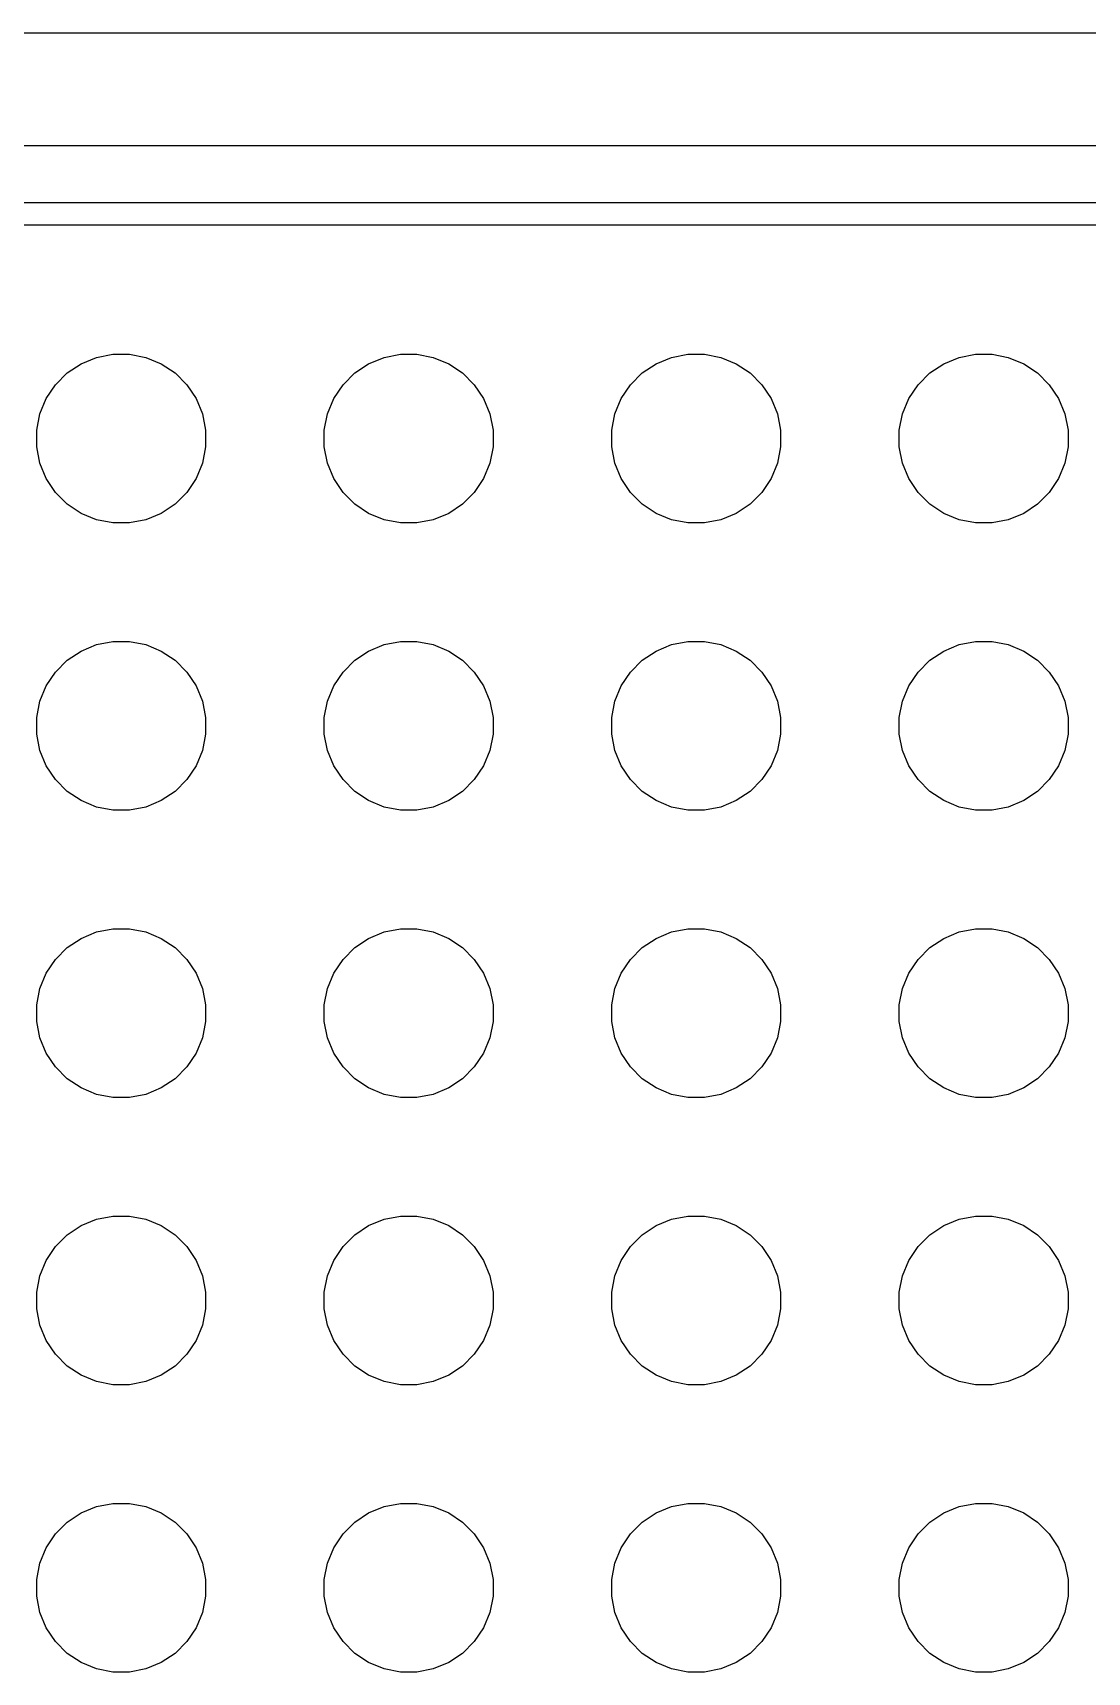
# Model space of a CAD drawing. Header units: millimetres. Extents: x 69 to 174, y -162 to -92.
# Drawn here: x 124.26 to 133.58, y -106.52 to -92.03 of the extents above; entities that cross this region are included whole.
import ezdxf

# ---------------------------------------------------------------- set-up
doc = ezdxf.new("R2010")
doc.units = ezdxf.units.MM
doc.layers.add('Back', color=153, linetype='CONTINUOUS', true_color=0x4d7fc4)

msp = doc.modelspace()

# ---------------------------------------------------------------- linework, layer by layer
at = {"layer": 'Back', "linetype": 'CONTINUOUS'}
for p, q in [((70.235092, -92.0289), (172.534908, -92.0289)), ((148.333331, -93.0295), (84.374361, -93.0295)), ((84.033773, -93.53), (148.42, -93.53)), ((148.378578, -93.73), (84.033773, -93.73)), ((124.688452, -94.954468), (124.824286, -94.898204)), ((124.824286, -94.898204), (124.968487, -94.86952)), ((124.968487, -94.86952), (125.115513, -94.86952)), ((125.115513, -94.86952), (125.259714, -94.898204)), ((125.259714, -94.898204), (125.395548, -94.954468)), ((127.228452, -94.954468), (127.364286, -94.898204)), ((127.364286, -94.898204), (127.508487, -94.86952)), ((127.508487, -94.86952), (127.655513, -94.86952)), ((127.655513, -94.86952), (127.799714, -94.898204)), ((127.799714, -94.898204), (127.935548, -94.954468)), ((129.768452, -94.954468), (129.904286, -94.898204)), ((129.904286, -94.898204), (130.048487, -94.86952)), ((130.048487, -94.86952), (130.195513, -94.86952)), ((130.195513, -94.86952), (130.339714, -94.898204)), ((130.339714, -94.898204), (130.475548, -94.954468)), ((132.308452, -94.954468), (132.444286, -94.898204)), ((132.444286, -94.898204), (132.588487, -94.86952)), ((132.588487, -94.86952), (132.735513, -94.86952)), ((132.735513, -94.86952), (132.879714, -94.898204)), ((132.879714, -94.898204), (133.015548, -94.954468)), ((124.462242, -95.140114), (124.566205, -95.036151)), ((124.566205, -95.036151), (124.688452, -94.954468)), ((125.395548, -94.954468), (125.517795, -95.036151)), ((125.517795, -95.036151), (125.621758, -95.140114)), ((127.002242, -95.140114), (127.106205, -95.036151)), ((127.106205, -95.036151), (127.228452, -94.954468)), ((127.935548, -94.954468), (128.057795, -95.036151)), ((128.057795, -95.036151), (128.161758, -95.140114)), ((129.542242, -95.140114), (129.646205, -95.036151)), ((129.646205, -95.036151), (129.768452, -94.954468)), ((130.475548, -94.954468), (130.597795, -95.036151)), ((130.597795, -95.036151), (130.701758, -95.140114)), ((132.082242, -95.140114), (132.186205, -95.036151)), ((132.186205, -95.036151), (132.308452, -94.954468)), ((133.015548, -94.954468), (133.137795, -95.036151)), ((133.137795, -95.036151), (133.241758, -95.140114)), ((124.380559, -95.262361), (124.462242, -95.140114)), ((125.621758, -95.140114), (125.703441, -95.262361)), ((126.920559, -95.262361), (127.002242, -95.140114)), ((128.161758, -95.140114), (128.243441, -95.262361)), ((129.460559, -95.262361), (129.542242, -95.140114)), ((130.701758, -95.140114), (130.783441, -95.262361)), ((132.000559, -95.262361), (132.082242, -95.140114)), ((133.241758, -95.140114), (133.323441, -95.262361)), ((124.324295, -95.398195), (124.380559, -95.262361)), ((125.703441, -95.262361), (125.759705, -95.398195)), ((126.864295, -95.398195), (126.920559, -95.262361)), ((128.243441, -95.262361), (128.299705, -95.398195)), ((129.404295, -95.398195), (129.460559, -95.262361)), ((130.783441, -95.262361), (130.839705, -95.398195)), ((131.944295, -95.398195), (132.000559, -95.262361)), ((133.323441, -95.262361), (133.379705, -95.398195)), ((124.295611, -95.542396), (124.324295, -95.398195)), ((125.759705, -95.398195), (125.788389, -95.542396)), ((126.835611, -95.542396), (126.864295, -95.398195)), ((128.299705, -95.398195), (128.328389, -95.542396)), ((129.375611, -95.542396), (129.404295, -95.398195)), ((130.839705, -95.398195), (130.868389, -95.542396)), ((131.915611, -95.542396), (131.944295, -95.398195)), ((133.379705, -95.398195), (133.408389, -95.542396)), ((124.295611, -95.689422), (124.295611, -95.542396)), ((125.788389, -95.542396), (125.788389, -95.689422)), ((126.835611, -95.689422), (126.835611, -95.542396)), ((128.328389, -95.542396), (128.328389, -95.689422)), ((129.375611, -95.689422), (129.375611, -95.542396)), ((130.868389, -95.542396), (130.868389, -95.689422)), ((131.915611, -95.689422), (131.915611, -95.542396)), ((133.408389, -95.542396), (133.408389, -95.689422)), ((124.324295, -95.833623), (124.295611, -95.689422)), ((125.788389, -95.689422), (125.759705, -95.833623)), ((126.864295, -95.833623), (126.835611, -95.689422)), ((128.328389, -95.689422), (128.299705, -95.833623)), ((129.404295, -95.833623), (129.375611, -95.689422)), ((130.868389, -95.689422), (130.839705, -95.833623)), ((131.944295, -95.833623), (131.915611, -95.689422)), ((133.408389, -95.689422), (133.379705, -95.833623)), ((124.380559, -95.969457), (124.324295, -95.833623)), ((125.759705, -95.833623), (125.703441, -95.969457)), ((126.920559, -95.969457), (126.864295, -95.833623)), ((128.299705, -95.833623), (128.243441, -95.969457)), ((129.460559, -95.969457), (129.404295, -95.833623)), ((130.839705, -95.833623), (130.783441, -95.969457)), ((132.000559, -95.969457), (131.944295, -95.833623)), ((133.379705, -95.833623), (133.323441, -95.969457)), ((124.462242, -96.091704), (124.380559, -95.969457)), ((125.703441, -95.969457), (125.621758, -96.091704)), ((127.002242, -96.091704), (126.920559, -95.969457)), ((128.243441, -95.969457), (128.161758, -96.091704)), ((129.542242, -96.091704), (129.460559, -95.969457)), ((130.783441, -95.969457), (130.701758, -96.091704)), ((132.082242, -96.091704), (132.000559, -95.969457)), ((133.323441, -95.969457), (133.241758, -96.091704)), ((124.566205, -96.195667), (124.462242, -96.091704)), ((124.688452, -96.27735), (124.566205, -96.195667)), ((125.517795, -96.195667), (125.395548, -96.27735)), ((125.621758, -96.091704), (125.517795, -96.195667)), ((127.106205, -96.195667), (127.002242, -96.091704)), ((127.228452, -96.27735), (127.106205, -96.195667)), ((128.057795, -96.195667), (127.935548, -96.27735)), ((128.161758, -96.091704), (128.057795, -96.195667)), ((129.646205, -96.195667), (129.542242, -96.091704)), ((129.768452, -96.27735), (129.646205, -96.195667)), ((130.597795, -96.195667), (130.475548, -96.27735)), ((130.701758, -96.091704), (130.597795, -96.195667)), ((132.186205, -96.195667), (132.082242, -96.091704)), ((132.308452, -96.27735), (132.186205, -96.195667)), ((133.137795, -96.195667), (133.015548, -96.27735)), ((133.241758, -96.091704), (133.137795, -96.195667)), ((124.824286, -96.333614), (124.688452, -96.27735)), ((124.968487, -96.362298), (124.824286, -96.333614)), ((125.115513, -96.362298), (124.968487, -96.362298)), ((125.259714, -96.333614), (125.115513, -96.362298)), ((125.395548, -96.27735), (125.259714, -96.333614)), ((127.364286, -96.333614), (127.228452, -96.27735)), ((127.508487, -96.362298), (127.364286, -96.333614)), ((127.655513, -96.362298), (127.508487, -96.362298)), ((127.799714, -96.333614), (127.655513, -96.362298)), ((127.935548, -96.27735), (127.799714, -96.333614)), ((129.904286, -96.333614), (129.768452, -96.27735)), ((130.048487, -96.362298), (129.904286, -96.333614)), ((130.195513, -96.362298), (130.048487, -96.362298)), ((130.339714, -96.333614), (130.195513, -96.362298)), ((130.475548, -96.27735), (130.339714, -96.333614)), ((132.444286, -96.333614), (132.308452, -96.27735)), ((132.588487, -96.362298), (132.444286, -96.333614)), ((132.735513, -96.362298), (132.588487, -96.362298)), ((132.879714, -96.333614), (132.735513, -96.362298)), ((133.015548, -96.27735), (132.879714, -96.333614)), ((124.566205, -97.576151), (124.688452, -97.494468)), ((124.688452, -97.494468), (124.824286, -97.438204)), ((124.824286, -97.438204), (124.968487, -97.40952)), ((124.968487, -97.40952), (125.115513, -97.40952)), ((125.115513, -97.40952), (125.259714, -97.438204)), ((125.259714, -97.438204), (125.395548, -97.494468)), ((125.395548, -97.494468), (125.517795, -97.576151)), ((127.106205, -97.576151), (127.228452, -97.494468)), ((127.228452, -97.494468), (127.364286, -97.438204)), ((127.364286, -97.438204), (127.508487, -97.40952)), ((127.508487, -97.40952), (127.655513, -97.40952)), ((127.655513, -97.40952), (127.799714, -97.438204)), ((127.799714, -97.438204), (127.935548, -97.494468)), ((127.935548, -97.494468), (128.057795, -97.576151)), ((129.646205, -97.576151), (129.768452, -97.494468)), ((129.768452, -97.494468), (129.904286, -97.438204)), ((129.904286, -97.438204), (130.048487, -97.40952)), ((130.048487, -97.40952), (130.195513, -97.40952)), ((130.195513, -97.40952), (130.339714, -97.438204)), ((130.339714, -97.438204), (130.475548, -97.494468)), ((130.475548, -97.494468), (130.597795, -97.576151)), ((132.186205, -97.576151), (132.308452, -97.494468)), ((132.308452, -97.494468), (132.444286, -97.438204)), ((132.444286, -97.438204), (132.588487, -97.40952)), ((132.588487, -97.40952), (132.735513, -97.40952)), ((132.735513, -97.40952), (132.879714, -97.438204)), ((132.879714, -97.438204), (133.015548, -97.494468)), ((133.015548, -97.494468), (133.137795, -97.576151)), ((124.380559, -97.802361), (124.462242, -97.680114)), ((124.462242, -97.680114), (124.566205, -97.576151)), ((125.517795, -97.576151), (125.621758, -97.680114)), ((125.621758, -97.680114), (125.703441, -97.802361)), ((126.920559, -97.802361), (127.002242, -97.680114)), ((127.002242, -97.680114), (127.106205, -97.576151)), ((128.057795, -97.576151), (128.161758, -97.680114)), ((128.161758, -97.680114), (128.243441, -97.802361)), ((129.460559, -97.802361), (129.542242, -97.680114)), ((129.542242, -97.680114), (129.646205, -97.576151)), ((130.597795, -97.576151), (130.701758, -97.680114)), ((130.701758, -97.680114), (130.783441, -97.802361)), ((132.000559, -97.802361), (132.082242, -97.680114)), ((132.082242, -97.680114), (132.186205, -97.576151)), ((133.137795, -97.576151), (133.241758, -97.680114)), ((133.241758, -97.680114), (133.323441, -97.802361)), ((124.324295, -97.938195), (124.380559, -97.802361)), ((125.703441, -97.802361), (125.759705, -97.938195)), ((126.864295, -97.938195), (126.920559, -97.802361)), ((128.243441, -97.802361), (128.299705, -97.938195)), ((129.404295, -97.938195), (129.460559, -97.802361)), ((130.783441, -97.802361), (130.839705, -97.938195)), ((131.944295, -97.938195), (132.000559, -97.802361)), ((133.323441, -97.802361), (133.379705, -97.938195)), ((124.295611, -98.082396), (124.324295, -97.938195)), ((125.759705, -97.938195), (125.788389, -98.082396)), ((126.835611, -98.082396), (126.864295, -97.938195)), ((128.299705, -97.938195), (128.328389, -98.082396)), ((129.375611, -98.082396), (129.404295, -97.938195)), ((130.839705, -97.938195), (130.868389, -98.082396)), ((131.915611, -98.082396), (131.944295, -97.938195)), ((133.379705, -97.938195), (133.408389, -98.082396)), ((124.295611, -98.229422), (124.295611, -98.082396)), ((125.788389, -98.082396), (125.788389, -98.229422)), ((126.835611, -98.229422), (126.835611, -98.082396)), ((128.328389, -98.082396), (128.328389, -98.229422)), ((129.375611, -98.229422), (129.375611, -98.082396)), ((130.868389, -98.082396), (130.868389, -98.229422)), ((131.915611, -98.229422), (131.915611, -98.082396)), ((133.408389, -98.082396), (133.408389, -98.229422)), ((124.324295, -98.373623), (124.295611, -98.229422)), ((125.788389, -98.229422), (125.759705, -98.373623)), ((126.864295, -98.373623), (126.835611, -98.229422)), ((128.328389, -98.229422), (128.299705, -98.373623)), ((129.404295, -98.373623), (129.375611, -98.229422)), ((130.868389, -98.229422), (130.839705, -98.373623)), ((131.944295, -98.373623), (131.915611, -98.229422)), ((133.408389, -98.229422), (133.379705, -98.373623)), ((124.380559, -98.509457), (124.324295, -98.373623)), ((125.759705, -98.373623), (125.703441, -98.509457)), ((126.920559, -98.509457), (126.864295, -98.373623)), ((128.299705, -98.373623), (128.243441, -98.509457)), ((129.460559, -98.509457), (129.404295, -98.373623)), ((130.839705, -98.373623), (130.783441, -98.509457)), ((132.000559, -98.509457), (131.944295, -98.373623)), ((133.379705, -98.373623), (133.323441, -98.509457)), ((124.462242, -98.631704), (124.380559, -98.509457)), ((125.703441, -98.509457), (125.621758, -98.631704)), ((127.002242, -98.631704), (126.920559, -98.509457)), ((128.243441, -98.509457), (128.161758, -98.631704)), ((129.542242, -98.631704), (129.460559, -98.509457)), ((130.783441, -98.509457), (130.701758, -98.631704)), ((132.082242, -98.631704), (132.000559, -98.509457)), ((133.323441, -98.509457), (133.241758, -98.631704)), ((124.566205, -98.735667), (124.462242, -98.631704)), ((125.621758, -98.631704), (125.517795, -98.735667)), ((127.106205, -98.735667), (127.002242, -98.631704)), ((128.161758, -98.631704), (128.057795, -98.735667)), ((129.646205, -98.735667), (129.542242, -98.631704)), ((130.701758, -98.631704), (130.597795, -98.735667)), ((132.186205, -98.735667), (132.082242, -98.631704)), ((133.241758, -98.631704), (133.137795, -98.735667)), ((124.688452, -98.81735), (124.566205, -98.735667)), ((124.824286, -98.873614), (124.688452, -98.81735)), ((125.395548, -98.81735), (125.259714, -98.873614)), ((125.517795, -98.735667), (125.395548, -98.81735)), ((127.228452, -98.81735), (127.106205, -98.735667)), ((127.364286, -98.873614), (127.228452, -98.81735)), ((127.935548, -98.81735), (127.799714, -98.873614)), ((128.057795, -98.735667), (127.935548, -98.81735)), ((129.768452, -98.81735), (129.646205, -98.735667)), ((129.904286, -98.873614), (129.768452, -98.81735)), ((130.475548, -98.81735), (130.339714, -98.873614)), ((130.597795, -98.735667), (130.475548, -98.81735)), ((132.308452, -98.81735), (132.186205, -98.735667)), ((132.444286, -98.873614), (132.308452, -98.81735)), ((133.015548, -98.81735), (132.879714, -98.873614)), ((133.137795, -98.735667), (133.015548, -98.81735)), ((124.968487, -98.902298), (124.824286, -98.873614)), ((125.115513, -98.902298), (124.968487, -98.902298)), ((125.259714, -98.873614), (125.115513, -98.902298)), ((127.508487, -98.902298), (127.364286, -98.873614)), ((127.655513, -98.902298), (127.508487, -98.902298)), ((127.799714, -98.873614), (127.655513, -98.902298)), ((130.048487, -98.902298), (129.904286, -98.873614)), ((130.195513, -98.902298), (130.048487, -98.902298)), ((130.339714, -98.873614), (130.195513, -98.902298)), ((132.588487, -98.902298), (132.444286, -98.873614)), ((132.735513, -98.902298), (132.588487, -98.902298)), ((132.879714, -98.873614), (132.735513, -98.902298)), ((124.688452, -100.034468), (124.824286, -99.978204)), ((124.824286, -99.978204), (124.968487, -99.94952)), ((124.968487, -99.94952), (125.115513, -99.94952)), ((125.115513, -99.94952), (125.259714, -99.978204)), ((125.259714, -99.978204), (125.395548, -100.034468)), ((127.228452, -100.034468), (127.364286, -99.978204)), ((127.364286, -99.978204), (127.508487, -99.94952)), ((127.508487, -99.94952), (127.655513, -99.94952)), ((127.655513, -99.94952), (127.799714, -99.978204)), ((127.799714, -99.978204), (127.935548, -100.034468)), ((129.768452, -100.034468), (129.904286, -99.978204)), ((129.904286, -99.978204), (130.048487, -99.94952)), ((130.048487, -99.94952), (130.195513, -99.94952)), ((130.195513, -99.94952), (130.339714, -99.978204)), ((130.339714, -99.978204), (130.475548, -100.034468)), ((132.308452, -100.034468), (132.444286, -99.978204)), ((132.444286, -99.978204), (132.588487, -99.94952)), ((132.588487, -99.94952), (132.735513, -99.94952)), ((132.735513, -99.94952), (132.879714, -99.978204)), ((132.879714, -99.978204), (133.015548, -100.034468)), ((124.462242, -100.220114), (124.566205, -100.116151)), ((124.566205, -100.116151), (124.688452, -100.034468)), ((125.395548, -100.034468), (125.517795, -100.116151)), ((125.517795, -100.116151), (125.621758, -100.220114)), ((127.002242, -100.220114), (127.106205, -100.116151)), ((127.106205, -100.116151), (127.228452, -100.034468)), ((127.935548, -100.034468), (128.057795, -100.116151)), ((128.057795, -100.116151), (128.161758, -100.220114)), ((129.542242, -100.220114), (129.646205, -100.116151)), ((129.646205, -100.116151), (129.768452, -100.034468)), ((130.475548, -100.034468), (130.597795, -100.116151)), ((130.597795, -100.116151), (130.701758, -100.220114)), ((132.082242, -100.220114), (132.186205, -100.116151)), ((132.186205, -100.116151), (132.308452, -100.034468)), ((133.015548, -100.034468), (133.137795, -100.116151)), ((133.137795, -100.116151), (133.241758, -100.220114)), ((124.380559, -100.342361), (124.462242, -100.220114)), ((125.621758, -100.220114), (125.703441, -100.342361)), ((126.920559, -100.342361), (127.002242, -100.220114)), ((128.161758, -100.220114), (128.243441, -100.342361)), ((129.460559, -100.342361), (129.542242, -100.220114)), ((130.701758, -100.220114), (130.783441, -100.342361)), ((132.000559, -100.342361), (132.082242, -100.220114)), ((133.241758, -100.220114), (133.323441, -100.342361)), ((124.324295, -100.478195), (124.380559, -100.342361)), ((125.703441, -100.342361), (125.759705, -100.478195)), ((126.864295, -100.478195), (126.920559, -100.342361)), ((128.243441, -100.342361), (128.299705, -100.478195)), ((129.404295, -100.478195), (129.460559, -100.342361)), ((130.783441, -100.342361), (130.839705, -100.478195)), ((131.944295, -100.478195), (132.000559, -100.342361)), ((133.323441, -100.342361), (133.379705, -100.478195)), ((124.295611, -100.622396), (124.324295, -100.478195)), ((125.759705, -100.478195), (125.788389, -100.622396)), ((126.835611, -100.622396), (126.864295, -100.478195)), ((128.299705, -100.478195), (128.328389, -100.622396)), ((129.375611, -100.622396), (129.404295, -100.478195)), ((130.839705, -100.478195), (130.868389, -100.622396)), ((131.915611, -100.622396), (131.944295, -100.478195)), ((133.379705, -100.478195), (133.408389, -100.622396)), ((124.295611, -100.769422), (124.295611, -100.622396)), ((125.788389, -100.622396), (125.788389, -100.769422)), ((126.835611, -100.769422), (126.835611, -100.622396)), ((128.328389, -100.622396), (128.328389, -100.769422)), ((129.375611, -100.769422), (129.375611, -100.622396)), ((130.868389, -100.622396), (130.868389, -100.769422)), ((131.915611, -100.769422), (131.915611, -100.622396)), ((133.408389, -100.622396), (133.408389, -100.769422)), ((124.324295, -100.913623), (124.295611, -100.769422)), ((125.788389, -100.769422), (125.759705, -100.913623)), ((126.864295, -100.913623), (126.835611, -100.769422)), ((128.328389, -100.769422), (128.299705, -100.913623)), ((129.404295, -100.913623), (129.375611, -100.769422)), ((130.868389, -100.769422), (130.839705, -100.913623)), ((131.944295, -100.913623), (131.915611, -100.769422)), ((133.408389, -100.769422), (133.379705, -100.913623)), ((124.380559, -101.049457), (124.324295, -100.913623)), ((125.759705, -100.913623), (125.703441, -101.049457)), ((126.920559, -101.049457), (126.864295, -100.913623)), ((128.299705, -100.913623), (128.243441, -101.049457)), ((129.460559, -101.049457), (129.404295, -100.913623)), ((130.839705, -100.913623), (130.783441, -101.049457)), ((132.000559, -101.049457), (131.944295, -100.913623)), ((133.379705, -100.913623), (133.323441, -101.049457)), ((124.462242, -101.171704), (124.380559, -101.049457)), ((125.703441, -101.049457), (125.621758, -101.171704)), ((127.002242, -101.171704), (126.920559, -101.049457)), ((128.243441, -101.049457), (128.161758, -101.171704)), ((129.542242, -101.171704), (129.460559, -101.049457)), ((130.783441, -101.049457), (130.701758, -101.171704)), ((132.082242, -101.171704), (132.000559, -101.049457)), ((133.323441, -101.049457), (133.241758, -101.171704)), ((124.566205, -101.275667), (124.462242, -101.171704)), ((124.688452, -101.35735), (124.566205, -101.275667)), ((125.517795, -101.275667), (125.395548, -101.35735)), ((125.621758, -101.171704), (125.517795, -101.275667)), ((127.106205, -101.275667), (127.002242, -101.171704)), ((127.228452, -101.35735), (127.106205, -101.275667)), ((128.057795, -101.275667), (127.935548, -101.35735)), ((128.161758, -101.171704), (128.057795, -101.275667)), ((129.646205, -101.275667), (129.542242, -101.171704)), ((129.768452, -101.35735), (129.646205, -101.275667)), ((130.597795, -101.275667), (130.475548, -101.35735)), ((130.701758, -101.171704), (130.597795, -101.275667)), ((132.186205, -101.275667), (132.082242, -101.171704)), ((132.308452, -101.35735), (132.186205, -101.275667)), ((133.137795, -101.275667), (133.015548, -101.35735)), ((133.241758, -101.171704), (133.137795, -101.275667)), ((124.824286, -101.413614), (124.688452, -101.35735)), ((124.968487, -101.442298), (124.824286, -101.413614)), ((125.115513, -101.442298), (124.968487, -101.442298)), ((125.259714, -101.413614), (125.115513, -101.442298)), ((125.395548, -101.35735), (125.259714, -101.413614)), ((127.364286, -101.413614), (127.228452, -101.35735)), ((127.508487, -101.442298), (127.364286, -101.413614)), ((127.655513, -101.442298), (127.508487, -101.442298)), ((127.799714, -101.413614), (127.655513, -101.442298)), ((127.935548, -101.35735), (127.799714, -101.413614)), ((129.904286, -101.413614), (129.768452, -101.35735)), ((130.048487, -101.442298), (129.904286, -101.413614)), ((130.195513, -101.442298), (130.048487, -101.442298)), ((130.339714, -101.413614), (130.195513, -101.442298)), ((130.475548, -101.35735), (130.339714, -101.413614)), ((132.444286, -101.413614), (132.308452, -101.35735)), ((132.588487, -101.442298), (132.444286, -101.413614)), ((132.735513, -101.442298), (132.588487, -101.442298)), ((132.879714, -101.413614), (132.735513, -101.442298)), ((133.015548, -101.35735), (132.879714, -101.413614)), ((124.566205, -102.656151), (124.688452, -102.574468)), ((124.688452, -102.574468), (124.824286, -102.518204)), ((124.824286, -102.518204), (124.968487, -102.48952)), ((124.968487, -102.48952), (125.115513, -102.48952)), ((125.115513, -102.48952), (125.259714, -102.518204)), ((125.259714, -102.518204), (125.395548, -102.574468)), ((125.395548, -102.574468), (125.517795, -102.656151)), ((127.106205, -102.656151), (127.228452, -102.574468)), ((127.228452, -102.574468), (127.364286, -102.518204)), ((127.364286, -102.518204), (127.508487, -102.48952)), ((127.508487, -102.48952), (127.655513, -102.48952)), ((127.655513, -102.48952), (127.799714, -102.518204)), ((127.799714, -102.518204), (127.935548, -102.574468)), ((127.935548, -102.574468), (128.057795, -102.656151)), ((129.646205, -102.656151), (129.768452, -102.574468)), ((129.768452, -102.574468), (129.904286, -102.518204)), ((129.904286, -102.518204), (130.048487, -102.48952)), ((130.048487, -102.48952), (130.195513, -102.48952)), ((130.195513, -102.48952), (130.339714, -102.518204)), ((130.339714, -102.518204), (130.475548, -102.574468)), ((130.475548, -102.574468), (130.597795, -102.656151)), ((132.186205, -102.656151), (132.308452, -102.574468)), ((132.308452, -102.574468), (132.444286, -102.518204)), ((132.444286, -102.518204), (132.588487, -102.48952)), ((132.588487, -102.48952), (132.735513, -102.48952)), ((132.735513, -102.48952), (132.879714, -102.518204)), ((132.879714, -102.518204), (133.015548, -102.574468)), ((133.015548, -102.574468), (133.137795, -102.656151)), ((124.462242, -102.760114), (124.566205, -102.656151)), ((125.517795, -102.656151), (125.621758, -102.760114)), ((127.002242, -102.760114), (127.106205, -102.656151)), ((128.057795, -102.656151), (128.161758, -102.760114)), ((129.542242, -102.760114), (129.646205, -102.656151)), ((130.597795, -102.656151), (130.701758, -102.760114)), ((132.082242, -102.760114), (132.186205, -102.656151)), ((133.137795, -102.656151), (133.241758, -102.760114)), ((124.324295, -103.018195), (124.380559, -102.882361)), ((124.380559, -102.882361), (124.462242, -102.760114)), ((125.621758, -102.760114), (125.703441, -102.882361)), ((125.703441, -102.882361), (125.759705, -103.018195)), ((126.864295, -103.018195), (126.920559, -102.882361)), ((126.920559, -102.882361), (127.002242, -102.760114)), ((128.161758, -102.760114), (128.243441, -102.882361)), ((128.243441, -102.882361), (128.299705, -103.018195)), ((129.404295, -103.018195), (129.460559, -102.882361)), ((129.460559, -102.882361), (129.542242, -102.760114)), ((130.701758, -102.760114), (130.783441, -102.882361)), ((130.783441, -102.882361), (130.839705, -103.018195)), ((131.944295, -103.018195), (132.000559, -102.882361)), ((132.000559, -102.882361), (132.082242, -102.760114)), ((133.241758, -102.760114), (133.323441, -102.882361)), ((133.323441, -102.882361), (133.379705, -103.018195)), ((124.295611, -103.162396), (124.324295, -103.018195)), ((125.759705, -103.018195), (125.788389, -103.162396)), ((126.835611, -103.162396), (126.864295, -103.018195)), ((128.299705, -103.018195), (128.328389, -103.162396)), ((129.375611, -103.162396), (129.404295, -103.018195)), ((130.839705, -103.018195), (130.868389, -103.162396)), ((131.915611, -103.162396), (131.944295, -103.018195)), ((133.379705, -103.018195), (133.408389, -103.162396)), ((124.295611, -103.309422), (124.295611, -103.162396)), ((125.788389, -103.162396), (125.788389, -103.309422)), ((126.835611, -103.309422), (126.835611, -103.162396)), ((128.328389, -103.162396), (128.328389, -103.309422)), ((129.375611, -103.309422), (129.375611, -103.162396)), ((130.868389, -103.162396), (130.868389, -103.309422)), ((131.915611, -103.309422), (131.915611, -103.162396)), ((133.408389, -103.162396), (133.408389, -103.309422)), ((124.324295, -103.453623), (124.295611, -103.309422)), ((125.788389, -103.309422), (125.759705, -103.453623)), ((126.864295, -103.453623), (126.835611, -103.309422)), ((128.328389, -103.309422), (128.299705, -103.453623)), ((129.404295, -103.453623), (129.375611, -103.309422)), ((130.868389, -103.309422), (130.839705, -103.453623)), ((131.944295, -103.453623), (131.915611, -103.309422)), ((133.408389, -103.309422), (133.379705, -103.453623)), ((124.380559, -103.589457), (124.324295, -103.453623)), ((125.759705, -103.453623), (125.703441, -103.589457)), ((126.920559, -103.589457), (126.864295, -103.453623)), ((128.299705, -103.453623), (128.243441, -103.589457)), ((129.460559, -103.589457), (129.404295, -103.453623)), ((130.839705, -103.453623), (130.783441, -103.589457)), ((132.000559, -103.589457), (131.944295, -103.453623)), ((133.379705, -103.453623), (133.323441, -103.589457)), ((124.462242, -103.711704), (124.380559, -103.589457)), ((125.703441, -103.589457), (125.621758, -103.711704)), ((127.002242, -103.711704), (126.920559, -103.589457)), ((128.243441, -103.589457), (128.161758, -103.711704)), ((129.542242, -103.711704), (129.460559, -103.589457)), ((130.783441, -103.589457), (130.701758, -103.711704)), ((132.082242, -103.711704), (132.000559, -103.589457)), ((133.323441, -103.589457), (133.241758, -103.711704)), ((124.566205, -103.815667), (124.462242, -103.711704)), ((125.621758, -103.711704), (125.517795, -103.815667)), ((127.106205, -103.815667), (127.002242, -103.711704)), ((128.161758, -103.711704), (128.057795, -103.815667)), ((129.646205, -103.815667), (129.542242, -103.711704)), ((130.701758, -103.711704), (130.597795, -103.815667)), ((132.186205, -103.815667), (132.082242, -103.711704)), ((133.241758, -103.711704), (133.137795, -103.815667)), ((124.688452, -103.89735), (124.566205, -103.815667)), ((124.824286, -103.953614), (124.688452, -103.89735)), ((125.395548, -103.89735), (125.259714, -103.953614)), ((125.517795, -103.815667), (125.395548, -103.89735)), ((127.228452, -103.89735), (127.106205, -103.815667)), ((127.364286, -103.953614), (127.228452, -103.89735)), ((127.935548, -103.89735), (127.799714, -103.953614)), ((128.057795, -103.815667), (127.935548, -103.89735)), ((129.768452, -103.89735), (129.646205, -103.815667)), ((129.904286, -103.953614), (129.768452, -103.89735)), ((130.475548, -103.89735), (130.339714, -103.953614)), ((130.597795, -103.815667), (130.475548, -103.89735)), ((132.308452, -103.89735), (132.186205, -103.815667)), ((132.444286, -103.953614), (132.308452, -103.89735)), ((133.015548, -103.89735), (132.879714, -103.953614)), ((133.137795, -103.815667), (133.015548, -103.89735)), ((124.968487, -103.982298), (124.824286, -103.953614)), ((125.115513, -103.982298), (124.968487, -103.982298)), ((125.259714, -103.953614), (125.115513, -103.982298)), ((127.508487, -103.982298), (127.364286, -103.953614)), ((127.655513, -103.982298), (127.508487, -103.982298)), ((127.799714, -103.953614), (127.655513, -103.982298)), ((130.048487, -103.982298), (129.904286, -103.953614)), ((130.195513, -103.982298), (130.048487, -103.982298)), ((130.339714, -103.953614), (130.195513, -103.982298)), ((132.588487, -103.982298), (132.444286, -103.953614)), ((132.735513, -103.982298), (132.588487, -103.982298)), ((132.879714, -103.953614), (132.735513, -103.982298)), ((124.688452, -105.114468), (124.824286, -105.058204)), ((124.824286, -105.058204), (124.968487, -105.02952)), ((124.968487, -105.02952), (125.115513, -105.02952)), ((125.115513, -105.02952), (125.259714, -105.058204)), ((125.259714, -105.058204), (125.395548, -105.114468)), ((127.228452, -105.114468), (127.364286, -105.058204)), ((127.364286, -105.058204), (127.508487, -105.02952)), ((127.508487, -105.02952), (127.655513, -105.02952)), ((127.655513, -105.02952), (127.799714, -105.058204)), ((127.799714, -105.058204), (127.935548, -105.114468)), ((129.768452, -105.114468), (129.904286, -105.058204)), ((129.904286, -105.058204), (130.048487, -105.02952)), ((130.048487, -105.02952), (130.195513, -105.02952)), ((130.195513, -105.02952), (130.339714, -105.058204)), ((130.339714, -105.058204), (130.475548, -105.114468)), ((132.308452, -105.114468), (132.444286, -105.058204)), ((132.444286, -105.058204), (132.588487, -105.02952)), ((132.588487, -105.02952), (132.735513, -105.02952)), ((132.735513, -105.02952), (132.879714, -105.058204)), ((132.879714, -105.058204), (133.015548, -105.114468)), ((124.462242, -105.300114), (124.566205, -105.196151)), ((124.566205, -105.196151), (124.688452, -105.114468)), ((125.395548, -105.114468), (125.517795, -105.196151)), ((125.517795, -105.196151), (125.621758, -105.300114)), ((127.002242, -105.300114), (127.106205, -105.196151)), ((127.106205, -105.196151), (127.228452, -105.114468)), ((127.935548, -105.114468), (128.057795, -105.196151)), ((128.057795, -105.196151), (128.161758, -105.300114)), ((129.542242, -105.300114), (129.646205, -105.196151)), ((129.646205, -105.196151), (129.768452, -105.114468)), ((130.475548, -105.114468), (130.597795, -105.196151)), ((130.597795, -105.196151), (130.701758, -105.300114)), ((132.082242, -105.300114), (132.186205, -105.196151)), ((132.186205, -105.196151), (132.308452, -105.114468)), ((133.015548, -105.114468), (133.137795, -105.196151)), ((133.137795, -105.196151), (133.241758, -105.300114)), ((124.380559, -105.422361), (124.462242, -105.300114)), ((125.621758, -105.300114), (125.703441, -105.422361)), ((126.920559, -105.422361), (127.002242, -105.300114)), ((128.161758, -105.300114), (128.243441, -105.422361)), ((129.460559, -105.422361), (129.542242, -105.300114)), ((130.701758, -105.300114), (130.783441, -105.422361)), ((132.000559, -105.422361), (132.082242, -105.300114)), ((133.241758, -105.300114), (133.323441, -105.422361)), ((124.324295, -105.558195), (124.380559, -105.422361)), ((125.703441, -105.422361), (125.759705, -105.558195)), ((126.864295, -105.558195), (126.920559, -105.422361)), ((128.243441, -105.422361), (128.299705, -105.558195)), ((129.404295, -105.558195), (129.460559, -105.422361)), ((130.783441, -105.422361), (130.839705, -105.558195)), ((131.944295, -105.558195), (132.000559, -105.422361)), ((133.323441, -105.422361), (133.379705, -105.558195)), ((124.295611, -105.702396), (124.324295, -105.558195)), ((125.759705, -105.558195), (125.788389, -105.702396)), ((126.835611, -105.702396), (126.864295, -105.558195)), ((128.299705, -105.558195), (128.328389, -105.702396)), ((129.375611, -105.702396), (129.404295, -105.558195)), ((130.839705, -105.558195), (130.868389, -105.702396)), ((131.915611, -105.702396), (131.944295, -105.558195)), ((133.379705, -105.558195), (133.408389, -105.702396)), ((124.295611, -105.849422), (124.295611, -105.702396)), ((125.788389, -105.702396), (125.788389, -105.849422)), ((126.835611, -105.849422), (126.835611, -105.702396)), ((128.328389, -105.702396), (128.328389, -105.849422)), ((129.375611, -105.849422), (129.375611, -105.702396)), ((130.868389, -105.702396), (130.868389, -105.849422)), ((131.915611, -105.849422), (131.915611, -105.702396)), ((133.408389, -105.702396), (133.408389, -105.849422)), ((124.324295, -105.993623), (124.295611, -105.849422)), ((125.788389, -105.849422), (125.759705, -105.993623)), ((126.864295, -105.993623), (126.835611, -105.849422)), ((128.328389, -105.849422), (128.299705, -105.993623)), ((129.404295, -105.993623), (129.375611, -105.849422)), ((130.868389, -105.849422), (130.839705, -105.993623)), ((131.944295, -105.993623), (131.915611, -105.849422)), ((133.408389, -105.849422), (133.379705, -105.993623)), ((124.380559, -106.129457), (124.324295, -105.993623)), ((125.759705, -105.993623), (125.703441, -106.129457)), ((126.920559, -106.129457), (126.864295, -105.993623)), ((128.299705, -105.993623), (128.243441, -106.129457)), ((129.460559, -106.129457), (129.404295, -105.993623)), ((130.839705, -105.993623), (130.783441, -106.129457)), ((132.000559, -106.129457), (131.944295, -105.993623)), ((133.379705, -105.993623), (133.323441, -106.129457)), ((124.462242, -106.251704), (124.380559, -106.129457)), ((125.703441, -106.129457), (125.621758, -106.251704)), ((127.002242, -106.251704), (126.920559, -106.129457)), ((128.243441, -106.129457), (128.161758, -106.251704)), ((129.542242, -106.251704), (129.460559, -106.129457)), ((130.783441, -106.129457), (130.701758, -106.251704)), ((132.082242, -106.251704), (132.000559, -106.129457)), ((133.323441, -106.129457), (133.241758, -106.251704)), ((124.566205, -106.355667), (124.462242, -106.251704)), ((124.688452, -106.43735), (124.566205, -106.355667)), ((125.517795, -106.355667), (125.395548, -106.43735)), ((125.621758, -106.251704), (125.517795, -106.355667)), ((127.106205, -106.355667), (127.002242, -106.251704)), ((127.228452, -106.43735), (127.106205, -106.355667)), ((128.057795, -106.355667), (127.935548, -106.43735)), ((128.161758, -106.251704), (128.057795, -106.355667)), ((129.646205, -106.355667), (129.542242, -106.251704)), ((129.768452, -106.43735), (129.646205, -106.355667)), ((130.597795, -106.355667), (130.475548, -106.43735)), ((130.701758, -106.251704), (130.597795, -106.355667)), ((132.186205, -106.355667), (132.082242, -106.251704)), ((132.308452, -106.43735), (132.186205, -106.355667)), ((133.137795, -106.355667), (133.015548, -106.43735)), ((133.241758, -106.251704), (133.137795, -106.355667)), ((124.824286, -106.493614), (124.688452, -106.43735)), ((124.968487, -106.522298), (124.824286, -106.493614)), ((125.115513, -106.522298), (124.968487, -106.522298)), ((125.259714, -106.493614), (125.115513, -106.522298)), ((125.395548, -106.43735), (125.259714, -106.493614)), ((127.364286, -106.493614), (127.228452, -106.43735)), ((127.508487, -106.522298), (127.364286, -106.493614)), ((127.655513, -106.522298), (127.508487, -106.522298)), ((127.799714, -106.493614), (127.655513, -106.522298)), ((127.935548, -106.43735), (127.799714, -106.493614)), ((129.904286, -106.493614), (129.768452, -106.43735)), ((130.048487, -106.522298), (129.904286, -106.493614)), ((130.195513, -106.522298), (130.048487, -106.522298)), ((130.339714, -106.493614), (130.195513, -106.522298)), ((130.475548, -106.43735), (130.339714, -106.493614)), ((132.444286, -106.493614), (132.308452, -106.43735)), ((132.588487, -106.522298), (132.444286, -106.493614)), ((132.735513, -106.522298), (132.588487, -106.522298)), ((132.879714, -106.493614), (132.735513, -106.522298)), ((133.015548, -106.43735), (132.879714, -106.493614))]:
    msp.add_line(p, q, dxfattribs=at)

doc.saveas('drawing.dxf')
